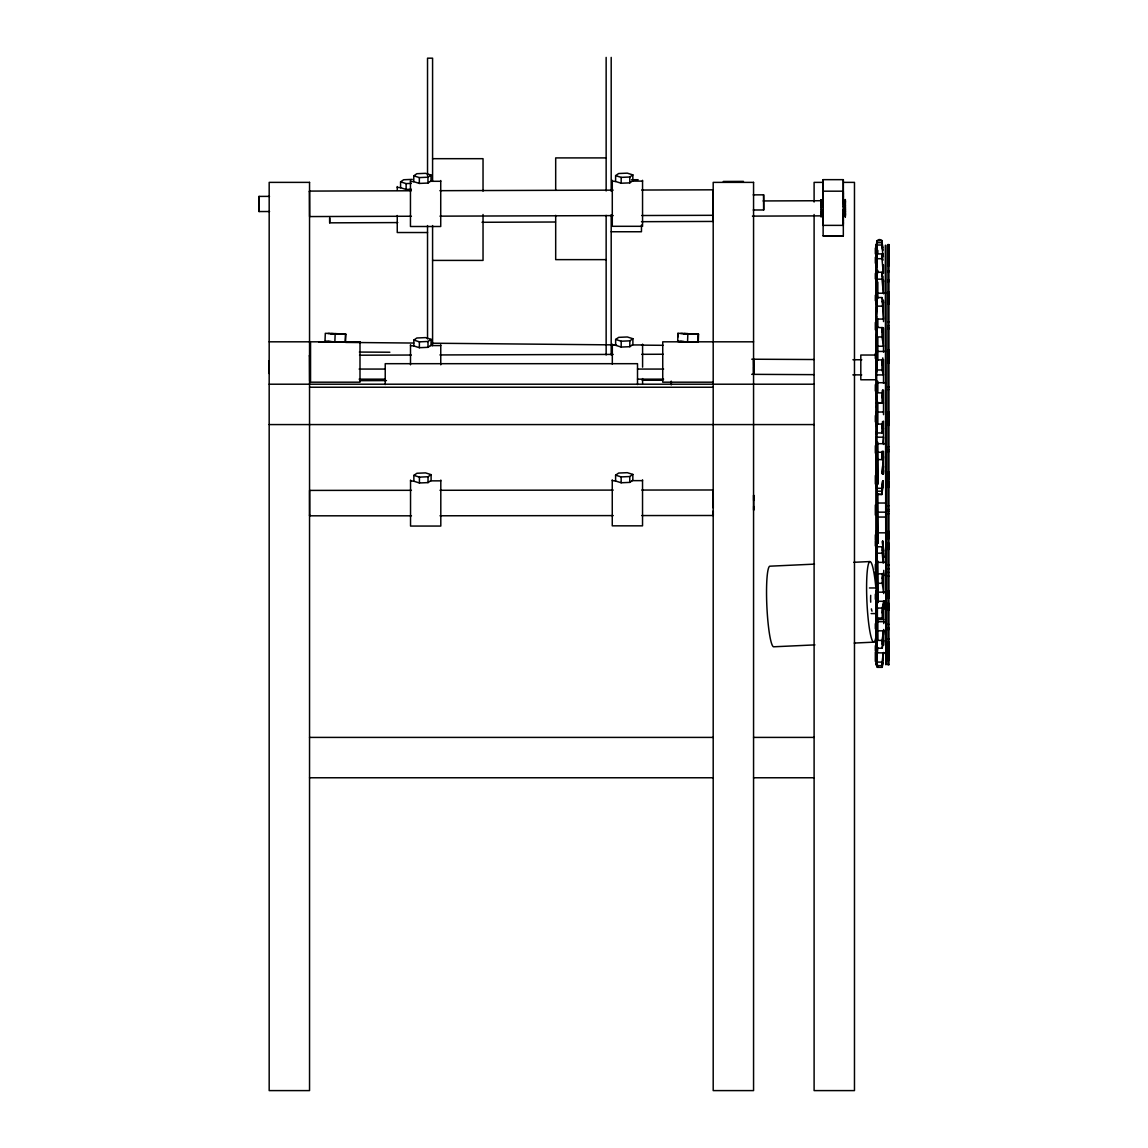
<?xml version="1.0" encoding="UTF-8"?>
<svg xmlns="http://www.w3.org/2000/svg" width="1148" height="1148" viewBox="0 0 1148 1148"><rect width="100%" height="100%" fill="white"/><g stroke="black" fill="none" stroke-linecap="round" stroke-linejoin="round"><path stroke-width="1.5" d="M671.322 384.781L671.293 381.394M713.295 510.874L713.281 515.495L641.847 515.567M753.648 506.354L753.648 510.257L753.633 495.118L753.648 500.6M821.078 205.219L821.078 202.981M821.064 207.171L821.064 204.904M821.064 209.295L821.064 207.056M823.13 215.709L823.13 220.789M823.087 204.904L823.13 198.891M823.073 202.522L823.073 197.643M823.087 207.056L823.073 201.503M843.321 215.58L843.321 235.928L823.13 235.928L823.13 215.58M823.073 210.328L823.073 205.836M823.13 194.299L823.13 179.662L843.306 179.662L843.321 201.072M843.278 204.832L843.292 200.211M843.263 202.464L843.263 197.643M843.263 207.027L843.249 201.503M843.249 210.328L843.249 205.836M843.306 179.662L843.321 199.91L843.321 198.891M845.287 205.305C845.258 189.807 845.344 226.357 845.315 211.246M845.33 211.72L845.287 207.027M845.287 207.2L845.287 204.832M845.33 209.51L845.33 207.228M821.078 203.483L821.078 201.417M823.087 199.235L823.087 194.5M843.306 220.789L843.306 217.403M843.263 199.135L843.263 194.5M845.315 212.954L845.301 215.982M845.287 203.598L845.301 200.57M821.078 202.062L821.078 199.752M821.093 215.135L821.093 216.785M823.13 219.986L823.116 225.367L843.292 225.367L843.306 220.1M823.087 196.566L823.102 191.185L843.278 191.185L843.306 196.638M843.263 196.437L843.278 191.185M845.315 214.332L845.301 216.986M845.301 202.22L845.301 199.565M877.388 573.842L877.086 576.167L877.388 573.842L882.238 573.842L883.745 575.636M876.842 590.675L877.388 640.412L882.238 640.412L883.3 630.338M411.443 515.811L309.63 515.811L309.601 490.411L411.414 490.311M713.252 490.741L713.252 489.981L641.818 490.053M876.842 470.522L875.938 456.646M329.648 218.12L329.691 222.841L329.706 217.675M823.102 216.785L823.087 211.462M823.087 194.686L823.102 192.749L823.116 194.816M843.292 221.994L843.292 223.803L843.263 217.144M843.292 216.412L843.263 209.323M876.857 654.432L877.388 667.347L882.238 667.347L882.697 662.482M309.486 191.874L309.501 191.085L411.3 190.769M309.529 356.153L309.529 355.349L309.63 380.835M881.994 243.85L882.755 250.522L881.994 242.687L877.158 242.687C877.201 255.717 873.642 234.838 881.994 240.578L882.611 247.796L881.994 240.721M670.992 384.609L671.092 381.294M269.507 196.38L259.061 196.408L259.061 202.019L259.104 211.548L269.55 211.519M753.188 194.873L763.621 194.83L763.678 204.358L763.678 209.969L753.231 209.998M324.999 341.372L325.3 333.307L345.849 334.212L345.548 342.276L324.999 341.372L330.538 341.76M334.872 341.659L335.173 333.594L343.137 334.039L330.409 333.637M345.146 342.118L345.448 334.039M677.693 341.372L677.98 333.307L698.544 334.212L698.242 342.276L677.693 341.372L683.218 341.76M678.267 336.694L677.98 333.307M687.566 341.659L687.867 333.594M697.841 342.118L698.142 334.039M876.283 259.448L877.158 242.687M881.994 455.928L882.324 451.121M876.182 553.824L876.957 542.373M876.182 557.411L876.527 552.418M882.209 473.091L882.755 465.141M875.938 258.171L876.555 249.26M876.469 253.737L876.24 257.037L876.484 253.952M875.938 276.194L877.158 253.909L881.994 253.909L882.755 260.395L881.994 256.305M882.238 644.315L882.999 633.222M875.938 278.39L876.512 270.383M876.469 265.92L875.938 273.267M876.182 553.594L876.469 549.476L876.182 553.221M882.238 663.874L882.999 653.269L882.238 665.639L877.388 665.639L877.129 662.353M875.938 257.009L876.498 249.446M881.994 428.505L882.511 421.503M876.484 249.776L875.938 256.851L876.842 256.894M876.756 245.902L877.158 240.578L876.799 245.787L875.838 245.672M876.441 546.893L876.182 551.083L876.455 547.74M876.182 569.508L876.541 564.615M876.785 561.343L877.388 546.778L882.238 546.778L883.745 557.167M881.994 489.751L882.625 481.156M876.857 246.533L875.938 258.343L876.842 258.243M876.857 245.112L877.158 240.879L881.994 240.578M876.039 258.4L876.842 247.939M876.498 284.073L875.938 291.276M875.938 259.333L876.484 252.445M875.938 294.921L877.158 272.234L881.994 272.234L883.515 281.633M876.067 296.213L876.455 291.348M876.182 568.633L876.469 565.017L876.182 567.557M875.938 270.641L876.541 263.566M881.994 397.811L882.625 390.248M876.182 550.624L876.469 547.122M882.281 486.408L882.683 481.486M876.182 575.507L876.441 572.407M882.511 662.425L882.238 665.697L883.587 652.466M875.938 272.607L876.541 265.762M883.056 481.055L881.994 492.018L882.611 481.213M883.214 474.11L883.515 470.565M881.994 494.314L882.755 485.518M875.938 259.147L877.158 245.012L881.994 245.012L882.97 256.492M876.957 491.33L877.158 494.458L881.994 494.458L883.056 482.06M882.238 613.032L882.999 604.422M875.938 314.968L876.541 308.367M881.994 473.622L883.515 456.646M875.938 266.881L876.541 260.352M883.443 635.016L883.745 631.759M877.158 306.129L875.938 319.072L883.515 319.072L881.994 297.547L877.158 297.547L877.158 306.129L881.994 306.129M876.182 562.563L876.469 559.463L876.182 561.415M875.938 268.675L876.555 262.39M883.013 480.869L881.994 491.201L877.158 491.201L876.857 483.954M875.938 322.531L876.541 316.432M875.938 287.545L876.842 278.763M882.912 443.214L883.515 437.187L875.938 437.187L876.455 443.688M882.539 663.616L882.238 667.347M875.938 290.272L876.541 284.761M881.994 364.949L882.755 357.903M876.785 262.06L877.158 258.702L881.994 258.702L883.214 272.693M875.938 269.723L876.24 267.111M882.195 489.191L882.755 484.183M876.182 557.167L876.541 554.039M876.182 593.573L877.388 583.284L876.182 582.754M875.938 341.874L876.24 339.478L875.938 340.396M882.568 474.21L883.515 466.361M876.398 278.089L875.938 281.633L876.842 281.691M875.938 284.23L876.426 280.715M875.938 310.391L876.24 308.281L875.938 308.956M876.398 346.768L876.842 393.305M876.842 329.39L877.158 327.309L883.515 327.912M875.938 313.691L876.24 311.782M881.994 332.145L882.755 327.611M875.938 286.326L877.158 279.165L881.994 279.165L883.343 293.171M875.938 450.805L877.158 459.602L881.994 459.602L883.214 452.57M881.994 402.718L875.938 402.991L883.515 402.991L881.994 402.718L882.511 390.119M876.182 640.512L877.388 648.218L882.238 648.218L883.745 640.512M882.238 578.563L882.999 574.746M876.182 584.289L877.072 580.041M876.182 600.791L877.388 608.053L877.388 618.011L876.182 619.504L883.745 619.504L882.238 618.011L882.238 608.053L883.745 600.791L883.745 623.565M875.938 302.713L876.541 300.102M875.938 336.823L876.842 333.351M876.842 360.946L876.857 358.922M881.994 432.954L881.994 424.071L877.158 424.071L877.158 432.954L881.994 432.954L883.515 428.534M881.994 301.838L882.755 300.13M876.182 575.636L877.086 574.287M875.938 399.203L875.938 397.653M411.314 189.233L406.134 189.463L400.58 187.712L400.58 181.858L403.651 179.748L412.276 179.375M413.782 175.831L416.853 173.707L425.478 173.334L431.031 175.084L431.031 180.939L427.96 183.049L419.336 183.422L413.782 181.671L413.782 175.831L419.336 177.581L427.96 177.208L431.031 175.084M400.58 187.712L397.251 187.339M413.782 181.671L410.453 181.298M615.615 175.63L618.672 173.52L627.296 173.147L632.849 174.898L632.849 180.738L629.793 182.862L621.168 183.235L615.615 181.484L615.615 175.63L621.168 177.38L629.793 177.007L632.849 174.898M615.615 181.484L612.286 181.111M413.825 340.095L416.882 337.986L425.506 337.612L431.06 339.349L431.06 345.204L428.003 347.327L419.379 347.701L413.825 345.95L413.825 340.095L419.379 341.846L428.003 341.473L431.06 339.349M413.825 345.95L410.496 345.577M413.868 475.387L416.925 473.263L425.549 472.89L431.103 474.641L431.103 480.481L428.032 482.605L419.422 482.978L413.868 481.227L413.868 475.387L419.422 477.123L428.032 476.75L431.103 474.641M615.644 339.464L618.715 337.354L627.325 336.981L632.892 338.717L632.892 344.572L629.822 346.696L621.197 347.055L615.644 345.318L615.644 339.464L621.197 341.214L629.822 340.841L632.892 338.717M413.868 481.227L410.539 480.854M615.644 345.318L612.314 344.945M615.601 475.172L618.657 473.048L627.282 472.675L632.835 474.425L632.835 480.266L629.764 482.39L621.154 482.763L615.601 481.012L615.601 475.172L621.154 476.908L629.764 476.535L632.835 474.425M615.601 481.012L612.257 480.639M875.938 327.912L877.158 327.309L875.938 346.222L883.515 346.222L881.994 336.967L881.994 327.309M875.938 365.437L875.938 363.859M328.012 333.48L330.05 333.48M680.707 333.48L682.73 333.48M814.477 564.127L769.806 566.194A40.367 4.936 87.3 0 0 766.95 607.938A40.367 4.936 87.3 0 0 773.838 646.783L814.937 644.889M853.782 562.305L869.854 561.559M854.241 643.067L873.886 642.148M400.58 181.858L406.134 183.608L411.314 183.379M439.885 190.683L613.132 190.138M641.703 190.037L713.152 189.822L713.238 201.173L713.238 215.307L641.789 215.523M763.104 200.943L822.054 200.728M411.4 216.24L309.587 216.57L309.501 191.085M439.971 216.154L613.219 215.609M752.442 216.125L822.111 215.867M329.691 222.841L397.782 222.583M482.002 222.282L555.46 222.009M641.474 221.693L713.152 221.435L713.109 216.728M359.539 355.206L411.343 355.033M439.914 354.947L613.161 354.402M641.746 354.316L663.171 354.244M359.64 380.677L386.431 380.591M641.832 379.801L663.257 379.73M439.985 490.282L613.233 490.096M440.014 515.782L613.262 515.596M606.144 157.907L555.689 157.907L555.689 190.367M432.581 158.682L483.035 158.682L483.035 191.142M631.615 179.719L638.13 179.719M632.318 181.111L642.55 181.111M430.486 181.298L440.732 181.298M822.886 182.374L814.104 182.374L814.104 202.019M843.938 182.374L854.471 182.374L854.471 1090.6L814.104 1090.6L814.104 214.532M611.195 231.752L641.459 231.752L641.459 225.022M427.53 232.527L397.251 232.527L397.251 215.494M823.13 235.857L843.321 235.928M875.838 244.926L876.842 244.926M887.935 244.926L888.954 244.926M875.838 245.098L876.842 245.098M887.935 245.098L888.954 245.098M875.838 245.299L876.842 245.299M887.935 245.299L888.954 245.299M887.935 245.672L888.954 245.672M875.838 246.748L876.842 246.748M887.935 246.748L888.954 246.748M875.838 248.083L876.842 248.083M887.935 248.083L888.954 248.083M887.935 249.604L888.954 249.604M887.935 251.182L888.954 251.182M875.838 252.718L876.842 252.718M887.935 252.718L888.954 252.718M875.838 254.225L876.842 254.11M887.935 254.225L888.954 254.11M875.838 254.626L876.842 254.641L876.842 280.571M887.935 254.641L888.954 254.626M875.838 255.014L876.842 255.028L875.838 255.272M887.935 255.014L888.954 255.028L887.935 255.272M875.838 255.789L876.842 255.789M887.935 255.789L888.954 255.789M875.838 256.104L876.842 256.176M887.935 256.104L888.954 256.176M875.838 256.621L876.842 256.564M887.935 256.621L888.954 256.564M887.935 256.894L888.954 256.894M875.838 257.41L876.842 257.41M887.935 257.41L888.954 257.41M875.838 257.554L876.842 257.554M887.935 257.554L888.954 257.554M887.935 258.243L888.954 258.243M887.935 259.089L888.954 259.089M606.144 259.635L555.689 259.635L555.689 215.336M887.935 259.778L888.954 259.778M432.581 260.409L483.035 260.409L483.035 214.489M887.935 260.668L888.954 260.668M887.935 261.357L888.954 261.357M887.935 262.189L888.954 262.189M875.838 262.878L876.842 262.878M887.935 262.878L888.954 262.878M875.838 263.538L876.842 263.538M887.935 263.538L888.954 263.538M875.838 264.255L876.842 264.255M887.935 264.255L888.954 264.255M875.838 264.643L876.842 264.643M887.935 264.643L888.954 264.643M875.838 265.389L876.842 265.403M887.935 265.389L888.954 265.403M875.838 265.762L876.842 265.791M887.935 265.762L888.954 265.791M875.838 271.086L876.842 271.086M887.935 271.086L888.954 271.086M875.838 271.803L876.842 271.803M887.935 271.803L888.954 271.803M875.838 280.141L876.842 280.141M887.935 280.141L888.954 280.141M887.935 281.691L888.954 281.691M875.838 291.764L876.842 291.793L876.842 331.04M887.935 291.764L888.954 291.793M875.838 292.223L876.842 292.152M887.935 292.223L888.954 292.152M875.838 293.027L876.842 292.927M887.935 293.027L888.954 292.927M877.847 293.228L885.926 293.228M875.838 294.161L876.842 294.031M887.935 294.031L888.954 294.161M875.838 294.448L876.842 294.448M887.935 294.448L888.954 294.448M875.838 295.38L876.842 295.38M887.935 295.38L888.954 295.38M887.935 295.811L888.954 295.811M887.935 296.901L888.954 296.901M887.935 297.332L888.954 297.332M887.935 298.48L888.954 298.48M887.935 298.911L888.954 298.911M887.935 300.015L888.954 300.015M875.838 300.446L876.842 300.446M887.935 300.446L888.954 300.446M875.838 301.824L876.842 301.824M887.935 301.824L888.954 301.824M875.838 303L876.842 302.943M887.935 302.943L888.954 303M875.838 303.746L876.842 303.789M887.935 303.789L888.954 303.746M875.838 304.177L876.842 304.163M887.935 304.177L888.954 304.163M875.838 321.856L876.842 321.856M887.935 321.856L888.954 321.856M875.838 325.659L876.842 325.659M887.935 325.659L888.954 325.659M875.838 328.113L876.842 328.113M887.935 328.113L888.954 328.113M875.838 328.816L876.842 328.816M887.935 328.816L888.954 328.816M881.994 336.967L877.158 336.967L875.938 335.259M269.177 341.817L309.544 341.817M753.562 341.817L662.74 341.817L662.74 382.184L713.195 382.184M632.347 344.945L642.593 344.945M430.529 345.577L440.76 345.577M887.935 349.939L888.954 349.939M875.838 350.226L876.842 350.054M887.935 350.226L888.954 350.054M875.838 350.571L876.842 350.571M887.935 350.571L888.954 350.571M875.838 350.915L876.842 350.915M887.935 350.915L888.954 350.915M875.838 351.46L876.842 351.46M877.847 351.432L885.926 351.446M887.935 351.46L888.954 351.46M875.838 351.948L876.842 351.948M887.935 351.948L888.954 351.948M875.838 352.666L876.842 352.666M887.935 352.666L888.954 352.666M875.838 353.254L876.842 353.254M887.935 353.254L888.954 353.254M875.838 354.086L876.842 354.086M887.935 354.086L888.954 354.086M887.935 354.746L888.954 354.746M875.938 355.033L860.813 355.033L860.813 379.773L875.938 379.773M875.838 355.636L876.842 355.636M887.935 355.636L888.954 355.636M887.935 356.282L888.954 356.282M887.935 357.86L888.954 357.86M887.935 359.396L888.954 359.396M887.935 359.798L888.954 359.798M887.935 360.802L888.954 360.802M887.935 361.146L888.954 361.146M887.935 361.95L888.954 361.95M887.935 362.223L888.954 362.223M887.935 363.256L888.954 363.313M359.123 369.068L385.226 369.068M637.513 369.068L663.601 369.068M881.994 369.986L877.158 369.986L875.938 374.922L883.515 374.922L881.994 369.986L881.994 359.912L877.158 359.912L877.158 369.986L876.24 365.308M359.123 379.156L385.226 379.156M637.513 379.156L663.601 379.156M877.847 382.714L885.926 382.714M269.177 384.207L814.104 384.207M875.838 387.005L876.842 387.005M887.935 387.005L888.954 387.005M309.544 387.235L713.195 387.235M875.838 387.507L876.842 387.306M887.935 387.306L888.954 387.507M875.838 389.574L876.842 389.574M887.935 389.574L888.954 389.574M881.994 392.903L876.842 392.817L876.857 390.851L877.158 402.718L875.938 392.587M883.515 411.945L875.838 412.132L876.842 412.175L877.158 459.602L877.158 453.718M875.838 412.491L876.842 412.634M887.935 412.491L888.954 412.634M875.838 413.237L876.842 413.237M887.935 413.237L888.954 413.237M875.838 413.467L876.842 413.467M887.935 413.467L888.954 413.467M875.838 414.328L876.842 414.328M887.935 414.328L888.954 414.328M875.838 414.615L876.842 414.615M887.935 414.615L888.954 414.615M875.838 415.676L876.842 415.676M887.935 415.676L888.954 415.676M875.838 416.006L876.842 416.006M887.935 416.006L888.954 416.006M875.838 417.542L876.842 417.542M887.935 417.542L888.954 417.542M875.838 419.12L876.842 419.12M887.935 419.12L888.954 419.221M876.842 420.785L875.838 420.785L876.541 426.109M887.935 420.785L888.954 420.785M875.838 421.072L876.842 421.072M887.935 421.072L888.954 421.072M875.838 422.263L876.842 422.263M887.935 422.263L888.954 422.263M875.838 422.507L876.842 422.507M887.935 422.507L888.954 422.507M875.838 423.54L876.842 423.54M887.935 423.54L888.954 423.54M875.838 423.741L876.842 423.741M887.935 423.741L888.954 423.741M269.177 424.573L814.104 424.573M875.838 424.53L876.842 424.53M887.935 424.53L888.954 424.53M875.838 424.674L876.842 424.674M887.935 424.674L888.954 424.674M875.838 425.248L876.842 425.176M887.935 425.248L888.954 425.176M875.838 425.42L876.842 425.42M887.935 425.42L888.954 425.42M877.847 443.702L885.926 443.702M875.838 446.716L876.842 446.716M887.935 446.716L888.954 446.716M875.838 449.385L876.842 449.385M887.935 449.385L888.954 449.385M875.838 449.801L876.842 449.801M887.935 449.801L888.954 449.801M875.838 451.652L876.842 451.652M887.935 451.652L888.954 451.652M877.158 452.255L881.994 452.255L881.994 459.602M875.838 472.158L876.842 472.015L876.842 572.967M887.935 472.158L888.954 472.015M875.838 472.287L876.842 472.287L875.938 461.769M887.935 472.287L888.954 472.287M875.838 472.703L876.842 472.703L875.938 462.429M887.935 472.703L888.954 472.703M875.838 472.947L876.842 472.947M887.935 472.947L888.954 472.947M875.838 473.607L876.842 473.607M887.935 473.607L888.954 473.607M875.838 473.966L876.842 473.966M887.935 473.966L888.954 473.966M875.838 474.813L876.842 474.813M887.935 474.813L888.954 474.813M875.838 475.258L876.842 475.258M887.935 475.258L888.954 475.258M875.838 476.248L876.842 476.248M887.935 476.248L888.954 476.248M875.838 477.812L876.842 477.812M887.935 477.812L888.954 477.812M875.838 479.39L876.842 479.39M887.935 479.39L888.954 479.39M632.29 480.639L642.536 480.639M430.557 480.854L440.803 480.854M875.838 481.285L876.842 481.285M887.935 481.285L888.954 481.285M875.838 482.863L876.842 482.863M887.935 482.863L888.954 482.863M887.935 483.136L888.954 483.136M877.847 484.011L877.244 442.31M875.838 484.327L876.842 484.327M887.935 484.327L888.954 484.327M875.838 484.585L876.842 484.585M887.935 484.585L888.954 484.585M875.838 485.604L876.842 485.819M887.935 485.819L888.954 485.604M875.838 486.609L876.842 486.752M887.935 486.752L888.954 486.609M875.838 487.24L876.842 487.24M887.935 487.24L888.954 487.24M875.838 487.484L876.842 487.312M887.935 487.312L888.954 487.484M877.158 488.302L881.994 488.302M877.158 494.157L881.994 494.458M877.847 503.025L885.926 503.025M875.838 505.694L876.842 505.694M887.935 505.694L888.954 505.694M875.838 509.482L876.842 509.482M887.935 509.482L888.954 509.482M875.838 511.348L876.842 511.348M887.935 511.348L888.954 511.348M877.847 512.151L885.926 512.151M875.838 513.658L876.842 513.658M887.935 513.658L888.954 513.658M877.847 517.045L885.926 517.045M875.838 531.481L876.842 531.352M887.935 531.481L888.954 531.352M875.838 531.61L876.842 531.61M887.935 531.61L888.954 531.61M875.838 532.026L876.842 532.026M887.935 532.026L888.954 532.026M875.838 532.285L876.842 532.285M887.935 532.285L888.954 532.285M875.838 532.945L876.842 532.945M877.847 532.83L885.926 532.83M887.935 532.945L888.954 532.945M875.838 533.289L876.842 533.289M887.935 533.289L888.954 533.289M875.838 534.15L876.842 534.15M887.935 534.15L888.954 534.15M875.838 534.581L876.842 534.581M887.935 534.581L888.954 534.581M875.838 535.585L876.842 535.585M887.935 535.585L888.954 535.585M875.838 537.149L876.842 537.149M887.935 537.149L888.954 537.149M875.838 538.713L876.842 538.713M887.935 538.713L888.954 538.713M875.838 543.234L876.842 543.234M877.847 543.348L877.244 493.798M887.935 543.234L888.954 543.234M875.838 544.812L876.842 544.812M887.935 544.812L888.954 544.812M887.935 545.128L888.954 545.128M875.838 546.29L876.842 546.29M887.935 546.29L888.954 546.29M875.838 546.577L876.842 546.577M887.935 546.577L888.954 546.577M875.838 547.567L876.842 547.567M887.935 547.567L888.954 547.567M875.838 547.797L876.842 547.797M887.935 547.797L888.954 547.797M875.838 548.557L876.842 548.73M887.935 548.557L888.954 548.73M875.838 549.462L876.842 549.462M887.935 549.462L888.954 549.462M877.388 553.192L882.238 553.192L883.142 562.979M877.847 562.362L885.926 562.362M875.838 565.031L876.842 565.031M887.935 565.031L888.954 565.031M875.838 568.82L876.842 568.82M887.935 568.82L888.954 568.82M875.838 572.407L876.842 572.407M887.935 572.407L888.954 572.407M875.838 576.181L876.842 576.181M887.935 576.181L888.954 576.181M877.388 583.284L882.238 583.284L883.745 593.573L883.745 570.355M869.452 587.963L876.182 587.963M888.954 590.675L887.935 590.818L888.954 590.947M875.838 590.947L876.842 590.947L875.838 590.675L875.838 632.304M875.838 591.364L876.842 591.364M887.935 591.364L888.954 591.364M875.838 591.622L876.842 591.622M887.935 591.622L888.954 591.622M877.847 592.167L885.926 592.167M875.838 592.268L876.842 592.268M887.935 592.268L888.954 592.268M875.838 592.626L876.842 592.626M887.935 592.626L888.954 592.626M875.838 593.487L876.842 593.487M887.935 593.487L888.954 593.487M875.838 593.918L876.842 593.918M887.935 593.918L888.954 593.918M875.838 594.922L876.842 594.922M887.935 594.922L888.954 594.922M875.838 596.472L876.842 596.472M887.935 596.472L888.954 596.472M875.838 598.051L876.842 598.051M887.935 598.051L888.954 598.051M877.847 601.294L885.926 601.265M887.935 603.374L888.954 603.374M887.935 604.953L888.954 604.953M887.935 606.488L888.954 606.488M887.935 606.732L888.954 606.732M887.935 607.88L888.954 607.88M877.388 608.053L882.238 608.053M887.935 608.081L888.954 608.081M887.935 609.014L888.954 609.186M887.935 609.832L888.954 609.947M887.935 610.277L888.954 610.32M871.131 613.577L876.182 613.577M877.388 618.011L882.238 618.011M877.847 621.699L885.926 621.699M875.838 624.369L876.842 624.369M887.935 624.369L888.954 624.369M875.838 628.143L876.842 628.143M887.935 628.143L888.954 628.143M887.935 629.578L888.954 629.578M877.847 630.826L885.926 630.826M875.838 639.005L876.842 639.005M887.935 639.005L888.954 639.005M875.838 642.206L876.842 642.206M887.935 642.206L888.954 642.206M875.838 642.32L876.842 642.32M887.935 642.32L888.954 642.32M875.838 642.493L876.842 642.493L876.842 664.85M887.935 642.493L888.954 642.493M875.838 643.181L876.842 643.181M887.935 643.181L888.954 643.181M875.838 644.215L876.842 644.215M887.935 644.215L888.954 644.215M875.838 645.535L876.842 645.535M887.935 645.535L888.954 645.535M875.838 647.027L876.842 647.027M887.935 647.027L888.954 647.027M875.838 648.606L876.842 648.606M887.935 648.606L888.954 648.606M875.838 650.155L876.842 650.155M887.935 650.155L888.954 650.155M875.838 650.529L876.842 650.529M887.935 650.529L888.954 650.529M875.838 651.576L876.842 651.576M887.935 651.576L888.954 651.576M875.838 651.834L876.842 651.834M887.935 651.834L888.954 651.834M875.838 652.767L876.842 652.767M887.935 652.767L888.954 652.767M877.847 652.81L885.926 652.982M875.838 653.169L876.842 653.169M887.935 653.169L888.954 653.169M875.838 653.327L876.842 653.327M887.935 653.327L888.954 653.327M875.838 653.657L876.842 653.657M887.935 653.657L888.954 653.657M877.244 654.245L877.847 647.931M875.838 654.905L876.842 654.905M887.935 654.905L888.954 654.905M875.838 656.455L876.842 656.455M887.935 656.455L888.954 656.455M875.838 657.876L876.842 657.876M887.935 657.876L888.954 657.876M875.838 659.081L876.842 659.081M887.935 659.081L888.954 659.081M875.838 659.612L876.842 659.612M887.935 659.612L888.954 659.612M875.838 659.971L876.842 659.971M887.935 659.971L888.954 659.971M875.838 660.301L876.842 660.301M887.935 660.301L888.954 660.301M875.838 660.487L876.842 660.602M887.935 660.602L888.954 660.487M882.238 662.095L877.388 662.095L877.086 657.761M875.838 664.477L876.842 664.477M887.935 664.477L888.954 664.477M309.544 737.403L713.195 737.403M753.562 737.403L814.104 737.403M309.544 777.77L713.195 777.77M753.562 777.77L814.104 777.77M359.367 352.063L389.861 352.221M751.782 359.209L813.889 359.525M852.921 359.726L861.789 359.769M751.696 374.334L813.803 374.65M852.835 374.851L861.703 374.894M318.771 342.176L325.946 342.248M345.663 342.42L413.811 343.051M431.748 343.209L616.476 344.902M641.589 345.132L663.114 345.318M642.579 380.074L662.238 380.246M683.964 341.587L680.405 341.544L684.409 341.774M331.27 341.587L327.711 341.544L331.715 341.774M698.544 334.212L683.519 333.695M345.849 334.212L330.825 333.695M684.265 333.523L688.011 333.652M331.571 333.523L335.316 333.652M688.527 333.853L695.817 334.039L683.103 333.637M875.938 406.564L876.857 407.009M881.994 275.692L882.755 276.926M876.182 610.377L876.182 608.856M875.938 425.75L876.24 426.425L875.938 424.315M882.238 549.978L882.999 551.973M876.842 396.849L875.938 394.065M881.994 297.547L883.515 302.713M875.938 431.992L876.541 434.59M843.278 225.324L843.263 219.899M823.102 191.185L823.13 196.767M875.938 448.38L876.541 453.001M823.13 179.662L823.13 201.072M743.459 181.384L723.283 181.456M876.182 639.852L876.469 641.804L876.182 638.704M875.938 384.551L876.398 387.708M875.938 388.239L876.555 392.874M875.938 453.073L876.398 456.617M877.072 641.646L876.182 633.969M875.938 464.983L876.541 471.139M876.541 450.274L875.938 444.764M883.443 572.622L883.745 575.507M882.74 541.153L883.745 551.04M875.938 411.945L876.398 416.523M875.938 447.146L876.24 450.073M883.056 253.651L883.357 256.779M875.938 466.361L876.555 472.646M876.254 418.862L876.555 422.105M882.999 542.286L883.745 562.635M875.938 467.824L876.541 474.354M875.938 419.508L876.24 422.694M882.381 541.526L882.841 546.821L882.496 541.512M883.443 553.881L883.745 557.411M877.086 636.882L877.388 640.412M882.654 540.737L883.745 553.824M875.938 464.065L876.24 467.595M876.182 626.019L876.441 629.133M876.182 650.902L876.469 654.403M876.182 632.892L877.388 648.218M876.182 650.816L876.455 654.116M875.938 443.759L876.498 450.963M876.283 649.883L876.469 652.38M877.187 664.692L877.388 667.347L877.187 664.477M875.938 439.784L876.484 446.787M876.197 479.735L876.455 483.107M876.484 485.26L876.24 482.045L876.498 485.59M876.441 654.647L876.182 651.146M876.857 469.46L877.058 472.244M875.938 458.511L876.555 467.25M876.168 480.137L876.555 485.776M877.043 660.674L877.388 665.639M875.938 470.565L876.283 475.588M875.938 471.641L876.283 476.564M713.252 489.981L713.295 508.033M713.281 515.495L713.281 514.404M763.621 194.83L763.678 209.969M259.061 196.408L259.104 211.548M269.206 361.749L269.192 360.659L269.206 373.459M845.315 199.594L845.315 202.321M845.315 200.584L845.315 201.316M845.287 212.811L845.301 215.968M845.301 216.958L845.301 215.178M823.087 221.722L823.116 223.803L823.087 217.058M823.102 225.324L823.087 219.785M821.093 199.781L821.093 201.13M821.078 215.408L821.078 216.771M309.63 514.849L309.63 515.811M845.301 214.231L845.301 215.408M821.093 200.383L821.093 201.531M821.078 214.375L821.078 216.168M753.619 366.485L753.562 359.137L753.619 374.277L753.562 366.93M845.272 207.989L845.272 204.244M845.33 208.434L845.33 212.193M845.315 201.374L845.315 203.727M843.306 195.978L843.306 199.408M823.13 195.978L823.13 199.494M821.078 212.925L821.078 215.02M845.258 202.708L845.315 205.449M845.287 211.089L845.344 213.715M845.33 205.004L845.315 207.372M845.287 209.18L845.287 211.548M843.263 213.786L843.263 218.608M843.263 210.041L843.249 214.69M823.073 213.729L823.073 218.608M823.087 209.295L823.073 214.69M821.078 211.16L821.078 213.413M821.064 209.194L821.064 211.462M888.954 664.85L888.954 244.567L887.935 244.567L887.935 664.85M885.926 245.328L885.926 664.821L885.323 245.328M883.745 629.463L883.745 645.104M883.515 264.844L883.515 273.396M883.515 279.94L883.515 293.788M883.515 300.503L883.515 321.569M883.515 328.457L883.515 352.092M883.515 359.468L883.515 383.317M883.515 390.062L883.515 414.658M883.515 421.129L883.515 444.448M883.515 451.264L883.515 473.894M882.238 546.778L882.238 553.192M882.238 573.842L882.238 583.284M882.238 640.412L882.238 648.218M881.994 242.687L881.994 245.012M881.994 253.909L881.994 258.702M881.994 272.234L881.994 279.165M877.847 250.364L877.847 253.564M877.847 270.426L877.847 272.966M877.847 282.107L877.847 298.408M877.847 319.058L877.847 327.539M877.847 338.115L877.847 360.156M877.847 381.337L877.847 391.855M877.847 402.101L877.847 424.114M877.847 442.31L877.847 484.126M877.847 493.798L877.847 543.463M877.847 560.985L877.847 602.8L877.244 560.985M877.847 620.279L877.847 639.235M877.244 245.342L877.244 257.181M877.244 270.426L877.244 298.408M877.244 319.058L877.244 360.156M877.244 381.337L877.244 393.621M877.244 397.151L877.244 424.114M877.244 620.279L877.244 654.288M876.842 252.919L876.842 244.567L875.838 244.567L875.838 584.447M876.182 550.38L876.182 595.826M876.182 598.424L876.182 645.104M875.838 638.302L875.838 664.85M875.321 248.068L875.321 253.895M875.321 257.252L875.321 263.165M875.321 273.439L875.321 278.935M875.321 295.251L875.321 300.69M875.321 322.445L875.321 329.777M875.321 353.455L875.321 358.492M875.321 384.709L875.321 390.98M875.321 415.633L875.321 421.876M875.321 445.711L875.321 453.044M875.321 475.545L875.321 483.954M875.321 505.048L875.321 515.036M875.321 534.882L875.321 539.919M875.321 540.88L875.321 545.917M875.321 564.386L875.321 569.465M875.321 571.761L875.321 576.827M875.321 594.205L875.321 599.242M875.321 623.723L875.321 628.803M875.321 645.736L875.321 650.758M875.321 652.05L875.321 661.348M642.55 180.322L642.55 226.299L612.286 226.299L612.286 180.322M642.593 344.156L642.593 367.159M642.593 378.582L642.593 383.403M642.536 479.864L642.536 525.841L612.257 525.841L612.257 479.864M637.513 384.551L637.513 363.686L385.226 363.686L385.226 384.551M629.793 177.007L629.793 182.862M629.822 340.841L629.822 346.696M629.764 476.535L629.764 482.39M621.168 177.38L621.168 183.235M621.197 341.214L621.197 347.055M621.154 476.908L621.154 482.763M612.314 344.156L612.314 364.174M611.195 57.4L611.195 191.3M611.195 214.719L611.195 354.976M606.144 57.4L606.144 190.955M606.144 215.336L606.144 354.976M440.732 180.523L440.732 226.5L410.453 226.5L410.453 180.523M440.76 344.787L440.76 364.806M440.803 480.079L440.803 526.057L410.539 526.057L410.539 480.079M432.581 181.054L432.581 58.175L427.53 58.175L427.53 175.701M432.581 225.568L432.581 345.677M428.032 476.75L428.032 482.605M427.96 177.208L427.96 183.049M428.003 341.473L428.003 347.327M427.53 225.568L427.53 338.918M419.422 477.123L419.422 482.978M419.336 177.581L419.336 183.422M419.379 341.846L419.379 347.701M410.496 344.787L410.496 364.806M406.134 183.608L406.134 189.463M397.251 186.55L397.251 189.635M876.598 631.185A40.367 4.936 87.3 0 1 868.921 625.215A40.367 4.936 87.3 0 1 867.96 566.079A40.367 4.936 87.3 0 1 875.91 588.364M884.792 601.035A7.562 0.918 87.3 0 1 884.477 608.526A7.562 0.918 87.3 0 1 883.286 605.312M872.035 611.195A9.586 1.177 87.3 0 1 871.389 608.87M870.715 602.198A9.586 1.177 87.3 0 1 870.715 595.338M876.857 274.544L876.842 275.922L877.158 272.234L876.857 274.544M876.857 257.095L876.842 258.056L877.158 253.909L876.857 257.095M843.278 192.749L843.278 194.543L843.292 192.792M309.544 182.374L269.177 182.374L269.177 1090.6L309.544 1090.6L309.544 182.374M753.562 182.374L713.195 182.374L713.195 1090.6L753.562 1090.6L753.562 182.374M359.998 341.817L310.548 341.817L310.548 382.184L359.998 382.184L359.998 341.817M888.954 362.797L887.935 362.797L888.954 362.955M888.954 412.132L887.935 412.132L888.954 412.175M876.842 549.203L875.838 549.203L876.842 549.289M888.954 549.203L887.935 549.203L888.954 549.289"/></g></svg>
